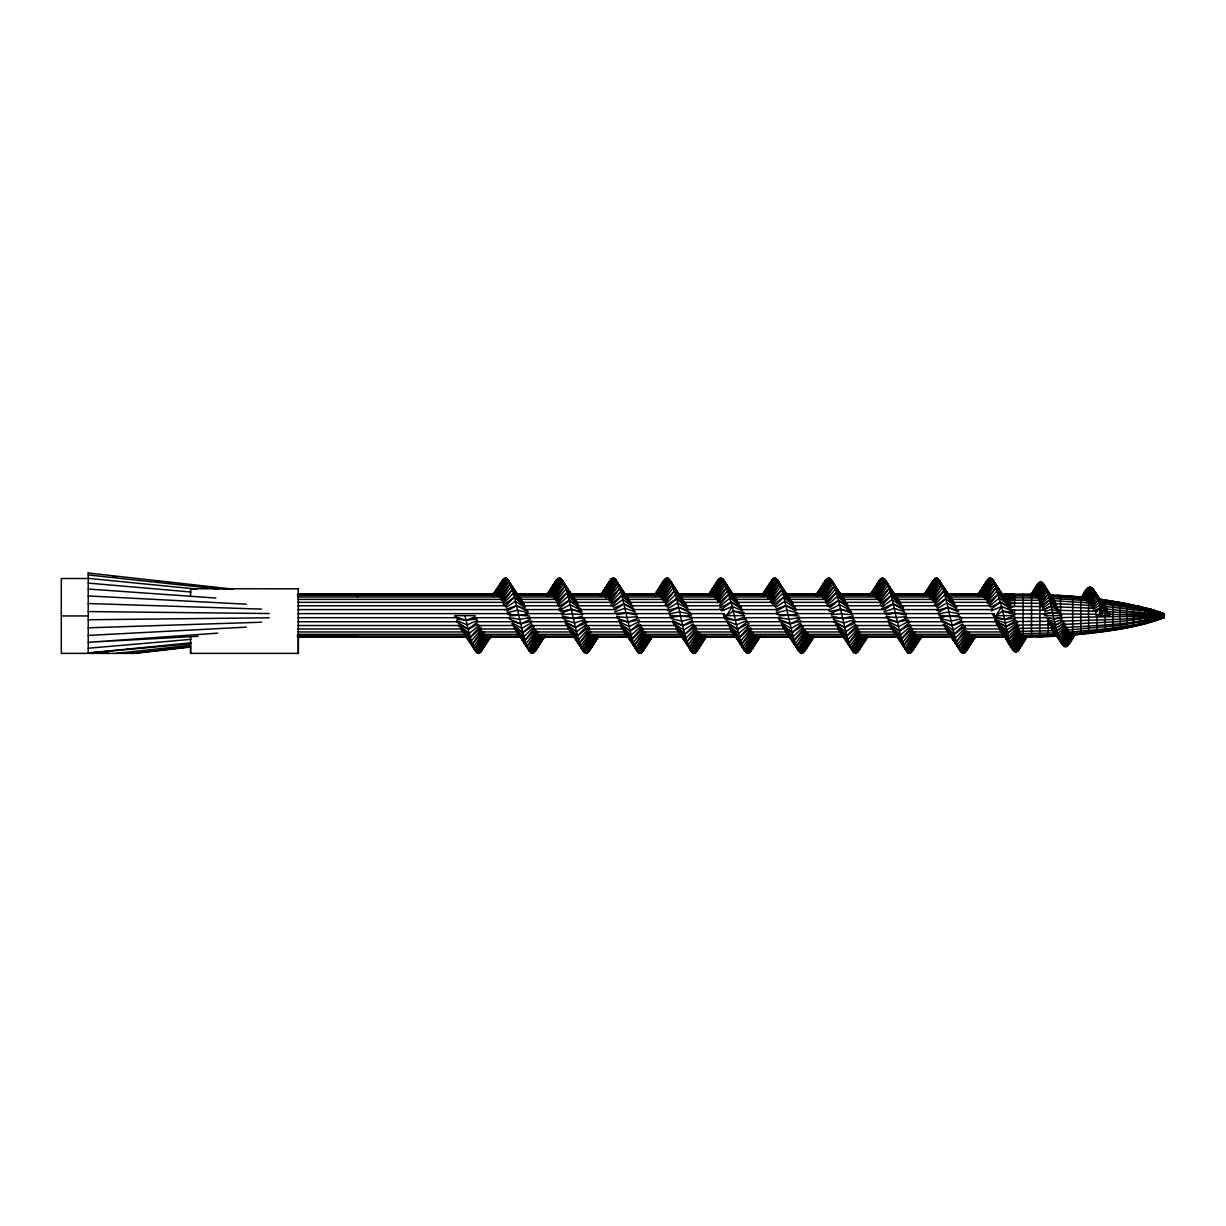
<?xml version="1.0" encoding="UTF-8"?>
<svg xmlns="http://www.w3.org/2000/svg" width="1226" height="1226" viewBox="0 0 1226 1226"><rect width="100%" height="100%" fill="white"/><g stroke="black" fill="none" stroke-linecap="round" stroke-linejoin="round"><path stroke-width="1.5" d="M298.332 636.279L298.332 653.381L190.582 653.381L190.582 636.692M1111.047 614.471L1101.975 612.985L1098.864 615.667L1100.427 607.667C1097.439 596.602 1090.757 574.044 1081.577 597.997M607.039 587.116L611.238 578.871L614.395 578.365L625.245 594.825L615.452 579.331L605.077 595.376M874.414 595.376L884.804 579.331L895.547 596.403L885.846 580.833L882.689 577.967L879.532 580.159L874.169 589.951M645.964 644.815L641.75 652.646L638.593 652.83L626.118 634.378M915.316 644.815L911.102 652.646L907.945 652.83L895.47 634.378M1032.292 593.476C1054.36 543.731 1051.387 686.07 1074.543 634.869L1071.034 639.344M499.718 585.936L502.875 579.591L506.031 578.059L518.874 596.725L508.131 579.867L497.756 595.637M950.778 636.141L962.655 653.274L965.812 651.757L971.038 642.47M1084.182 594.978L1086.512 590.089M483.933 645.964L480.776 652.017L477.619 653.197L465.803 635.329M519.839 636.401L529.172 650.853L532.329 653.381L535.486 650.853L543.808 637.351M654.5 595.499L663.848 580.48L667.005 577.967L670.162 580.48L680.537 596.541M788.149 634.807L798.524 650.853L801.681 653.381L804.838 650.853L813.574 637.367M1098.864 615.667L1101.209 610.318L1100.427 607.667L1092.274 611.544M860.591 647.021L857.449 652.462L854.292 652.968L842.461 634.961L853.235 652.017L863.61 635.957M547.179 594.871L556.527 579.867L559.684 578.013L561.799 579.591L573.216 596.97M816.531 594.871L825.88 579.867L829.037 578.013L831.136 579.591L842.568 596.97M1070.267 641.213L1068.72 644.202M1005.243 637.168C1007.42 641.428 1015.45 659.741 1019.986 647.42M733.546 596.02L723.815 580.159L720.658 577.967L718.559 579.331L708.735 594.656M735.14 635.329L744.856 651.175L748.013 653.366L751.17 650.5L759.967 636.294M1002.883 596.02L993.167 580.159L990.01 577.967L987.911 579.331L978.087 594.656M1085.792 599.437L1091.922 587.775L1099.967 600.311M1083.585 597.414L1088.826 587.453L1081.792 598.319M1071.08 633.168L1064.076 646.439L1058.038 637.076M1073.302 634.67L1067.172 646.117L1074.206 635.083L1071.263 639.65M496.653 595.56L506.031 578.059L509.939 584.419M603.958 595.468L613.352 577.967L602.61 595.422M595.376 635.865L585.997 653.366L582.84 650.5L573.109 634.961L583.882 652.017L594.258 635.957M701.839 637.367L693.303 653.274L680.43 634.532M765.989 595.56L775.368 578.059L788.226 596.725L777.483 579.867L767.108 595.637M873.31 595.468L882.689 577.967L871.947 595.422M853.388 650.178L855.334 653.366L863.87 637.459M971.191 637.367L962.655 653.274L958.747 646.914M487.733 636.509L478.676 653.366L488.438 637.459M540.344 636.233L531.287 653.09L528.345 648.339M658.99 595.1L668.063 578.243L671.971 584.587M711.601 594.825L720.658 577.967L709.915 595.468M757.086 636.509L748.013 653.366L757.791 637.459M809.681 636.233L800.624 653.09L795.751 645.167M928.343 595.1L937.4 578.243L949.889 596.541M980.953 594.825L990.01 577.967L979.267 595.468M549.57 594.84L558.642 578.059L547.899 595.56M551.685 595.3L560.742 578.519L567.577 589.568M647.665 636.049L638.593 652.83L628.831 637.03M649.765 636.493L640.708 653.274L650.47 637.367M818.922 594.84L827.979 578.059L817.236 595.56M821.022 595.3L830.094 578.519L839.856 594.303M917.002 636.049L907.945 652.83L899.148 638.608M919.117 636.493L910.044 653.274L919.822 637.367M485.634 635.804L476.577 652.462L466.8 636.784M542.444 636.432L533.387 653.09L543.149 637.229M656.891 594.901L665.948 578.243L655.205 595.698M713.701 595.529L722.773 578.871L732.535 594.549L723.815 580.159L714.099 596.02M754.971 635.804L745.914 652.462L736.152 636.784M811.796 636.432L802.723 653.09L812.501 637.229M926.243 594.901L936.357 577.967L945.215 590.932M983.053 595.529L992.11 578.871L1001.887 594.549M1034.698 594.809L1041.64 582.105L1049.333 594.809M494.86 595.008L503.932 578.519L493.189 595.882M606.395 595.821L615.452 579.331L622.701 592.173M592.955 635.512L583.882 652.017L577.538 640.769M704.475 636.325L695.418 652.83L693.303 653.274L691.357 650.102M764.212 595.008L773.269 578.519L775.368 578.059L777.33 581.247M875.732 595.821L884.804 579.331L890.229 588.955M862.292 635.512L853.235 652.017L845.986 639.175M973.827 636.325L964.755 652.83L974.532 637.03M1024.032 636.187L1015.343 651.987L1009.58 642.501M1083.523 598.196L1089.608 587.116M1033.15 594.579L1040.092 581.952L1032.415 594.564M1025.212 636.815L1016.89 651.818L1025.534 637.52M1066.405 646.638L1072.857 634.961M499.074 596.158L508.131 579.867L516.284 594.058M602.181 595.177L611.238 578.871L601.476 594.549L603.682 591.637M597.154 636.171L588.097 652.462L585.997 653.366L595.759 637.505M700.261 635.191L691.203 651.481C680.215 629.214 680.767 602.931 670.162 580.48L659.787 595.943M768.411 596.158L777.483 579.867L784.732 592.48M871.533 595.177L880.59 578.871L869.142 595.897M866.506 636.171L857.449 652.462L867.855 636.984M969.613 635.191L960.556 651.481L949.782 634.532M488.929 637.566L480.776 652.017L490.538 636.493L481.833 650.5M538.245 634.807L529.172 650.853L521.448 637.658M661.105 596.541L670.162 580.48L679.832 596.97M709.502 595.376L718.559 579.331L708.797 594.855L717.501 580.833M758.281 637.566L750.128 652.017L759.89 636.493L751.17 650.5M807.582 634.807L798.524 650.853L790.785 637.658M929.538 598.135L939.514 580.48L945.307 590.38M978.838 595.376L987.911 579.331L978.133 594.855L986.853 580.833M1035.801 596.587L1043.188 583.545L1051.739 597.185L1044.736 586.212L1037.119 597.139M1023.036 634.486L1013.795 650.745L1004.201 635.436M1087.155 598.242L1092.703 588.526L1099.845 599.866M1070.696 632.846L1063.31 645.765L1056.168 634.455M547.47 595.637L556.527 579.867L546.765 595.192L555.485 581.584M553.784 596.97L562.841 581.201L571.546 595.698M645.55 634.378L636.493 650.148L627.789 635.65L637.551 651.757L647.267 635.65M650.96 637.275L642.807 651.481L652.569 636.141M816.822 595.637L825.88 579.867L816.118 595.192L824.822 581.584M823.136 596.97L832.193 581.201L839.917 594.089M914.903 634.378L905.845 650.148L897.141 635.65L906.888 651.757L916.619 635.65M920.312 637.275L912.159 651.481L921.921 636.141M1031.158 595.928L1038.545 583.086L1031.403 594.426M494.921 595.407L504.974 578.013M549.631 595.407L559.684 578.013L561.523 581.17M532.329 653.381L541.478 637.535M589.154 651.175L597.936 636.8L588.097 652.462L597.89 636.907M656.937 595.392L667.005 577.967M639.65 653.335L648.799 637.505M694.36 653.335L703.509 637.505M764.258 595.407L774.326 578.013M818.968 595.407L829.037 578.013M801.681 653.381L810.83 637.535M926.289 595.392L936.357 577.967M918.151 637.505L909.002 653.335L907.163 650.163M963.713 653.335L972.862 637.505M1033.549 594.533L1040.874 581.86M1016.124 652.079L1025.273 636.233M1083.968 598.15L1090.374 587.07M1065.624 646.868L1072.949 634.194M486.768 637.428L477.619 653.197L475.795 650.041M602.227 595.484L612.295 578.136M587.039 653.197L596.188 637.428M711.647 595.484L721.716 578.136L728.121 589.185M757.024 635.85L746.971 653.197L744.228 648.462M871.579 595.484L881.647 578.136M856.392 653.197L865.541 637.428M980.999 595.484L991.068 578.136M479.718 652.968L488.868 637.29M604.341 595.606L614.395 578.365L618.057 584.633M595.008 635.727L584.94 652.968L582.197 648.263M709.548 595.606L719.616 578.365M749.071 652.968L758.22 637.29M873.678 595.606L883.747 578.365L886.49 583.07M863.426 637.29L854.292 652.968L848.79 643.573M978.9 595.606L988.953 578.365M484.132 632.861L474.462 649.351L475.519 651.175L485.235 635.329M543.225 637.658L535.486 650.853L544.834 636.401M715.202 598.472L724.872 581.982L735.248 597.445M753.484 632.861L743.814 649.351L744.856 651.175L754.588 635.329M812.562 637.658L804.838 650.853L814.171 636.401M984.555 598.472L994.225 581.982L993.167 580.159L983.451 596.02M497.02 595.775L507.089 578.687L512.575 588.005M547.516 595.775L557.585 578.687M641.75 652.646L650.899 637.106M701.41 637.106L692.261 652.646L687.679 644.876M766.373 595.775L776.426 578.687L784.655 592.664M816.868 595.775L826.937 578.687M911.102 652.646L920.251 637.106M971.666 635.558L961.598 652.646L953.368 638.669M1032.001 594.779L1039.326 582.35M1035.096 595.1L1042.422 582.672L1050.651 596.664M1023.725 636.003L1014.576 651.542L1009.09 642.209M1017.672 651.221L1025.901 637.229M539.946 635.911L530.23 652.247L521.479 637.551M534.444 652.247L543.179 637.551M664.906 579.086L655.19 595.422L663.848 580.48L654.515 594.932L662.791 582.411M659.389 595.422L669.105 579.086L677.855 593.782M809.298 635.911L799.582 652.247L790.831 637.551M803.781 652.247L812.532 637.551M934.243 579.086L924.527 595.422L935.3 578.243L924.557 595.698M928.741 595.422L938.457 579.086L945.261 590.518M608.862 597.353L617.552 582.856L616.509 580.833L605.813 597.936M590.488 633.98L581.783 648.477L582.84 650.5L592.556 634.961M705.256 637.259L695.418 652.83L705.18 637.03M877.234 598.962L886.904 582.856L885.846 580.833L876.13 596.388M859.824 633.98L851.135 648.477L852.177 650.5L861.893 634.961M974.593 637.259L966.87 650.148L975.16 637.52M502.875 579.591L492.484 595.392M552.068 595.698L561.799 579.591L571.515 595.698M696.46 651.757L705.211 637.259M772.211 579.591L762.495 595.698L773.269 578.519L762.526 595.882M821.42 595.698L831.136 579.591L839.887 594.089M965.812 651.757L974.563 637.259M1072.535 634.164L1064.858 646.807L1063.111 643.65M1024.951 636.187L1015.343 651.987L1013.504 648.631M1033.962 594.671L1041.64 582.105L1044.414 587.116M1037.84 597.476L1044.736 586.212L1052.904 598.288M1021.12 633.627L1012.247 648.14L1013.028 649.611L1022.745 634.057M1084.428 598.288L1091.155 587.285L1093.929 592.296M1067.984 630.578L1060.98 642.026L1053.011 631.344M600.464 596.02L610.196 580.159M869.816 596.02L879.532 580.159M858.491 651.175L867.242 636.907M992.662 614.793L995.972 615.667L1001.581 606.502L994.225 581.982L983.85 596.694M500.576 599.499L510.231 583.806L509.188 581.584L499.472 596.801M601.399 594.533L609.138 581.982L599.805 595.897M697.793 633.413L689.104 647.527L678.729 632.815M769.913 599.499L779.583 583.806L778.525 581.584L767.844 598.319M855.334 653.366L865.112 637.505M968.111 631.834L958.441 647.527L959.498 649.765L969.214 634.532M495.289 595.438L506.031 578.059L508.744 583.101M703.08 637.489L693.303 653.274L691.495 649.918M723.279 614.793L726.574 615.667L732.244 606.502L724.872 581.982L714.497 596.694M764.626 595.438L775.368 578.059L777.192 581.415M972.417 637.489L962.655 653.274L960.847 649.918M1089.01 601.997L1095.017 592.296L1104.136 604.372M541.049 637.413L531.287 653.09L528.559 648.094M657.32 595.484L668.063 578.243L670.775 583.239M810.386 637.413L800.624 653.09L797.007 646.424M926.657 595.484L937.4 578.243L939.223 581.568M1027.082 636.432L1018.438 650.27L1025.825 637.535L1021.534 643.374L1026.974 636.217M1030.974 595.024L1037.778 584.143M1036.185 597.185L1043.97 584.741M1019.22 648.998L1026.99 636.57L1020.752 645.535M1081.455 598.273L1087.278 588.94M1086.665 600.433L1093.469 589.537L1101.255 601.981M1031.097 594.901L1036.997 585.492L1030.882 594.518M1081.73 597.859L1085.73 591.484L1081.179 597.491M1067.938 645.29L1074.666 634.593M549.999 595.591L560.742 578.519L565.278 586.764M649.336 635.742L638.593 652.83L634.976 646.225M819.336 595.591L830.094 578.519L833.711 585.109M917.707 637.29L907.945 652.83L904.313 646.225M490.615 636.294L482.875 648.477L491.182 636.401M536.743 631.267L527.073 646.5L529.172 650.853L539.547 635.39M662.607 600.066L672.262 584.833L683.342 600.066M708.72 595.054L716.459 582.856L708.153 594.932M806.08 631.267L796.425 646.5L798.524 650.853L808.899 635.39M931.944 600.066L941.614 584.833L939.514 580.48L929.124 595.943M978.072 595.054L985.796 582.856L977.505 594.932M1026.882 636.539L1020.967 645.872L1027.127 636.8M1081.93 597.721L1088.06 588.066M487.32 635.589L476.577 652.462L468.409 637.796M712.03 595.744L722.773 578.871L728.213 588.649M756.657 635.589L745.914 652.462L740.473 642.685M981.367 595.744L992.11 578.871L997.55 588.649M1022.974 636.325L1013.795 650.745L1006.408 637.934M643.865 649.765L651.634 637.581M690.146 649.765L699.877 634.532M913.201 649.765L920.987 637.581M1035.035 596.326L1043.188 583.545L1050.575 596.326M1072.122 633.965L1064.076 646.439L1060.582 639.803M1084.887 598.579L1091.922 587.775L1093.669 591.055M537.448 634.67L528.13 648.922L519.824 636.263M536.544 648.922L544.834 636.263M661.887 596.664L671.22 582.411L680.537 596.664M807.842 633.091L797.467 648.922L788.134 634.67M805.88 648.922L814.187 636.263M930.197 598.242L940.557 582.411L949.889 596.664M555.623 600.158L564.956 585.936L562.841 581.201L552.466 596.296M643.711 631.191L634.394 645.397L636.493 650.148L646.868 635.037M652.155 636.463L644.907 647.527L652.171 637.229M824.975 600.158L834.293 585.936L832.193 581.201L821.818 596.296M913.063 631.191L903.731 645.397L905.845 650.148L916.22 635.037M921.508 636.463L914.259 647.527L921.523 637.229M701.578 635.696L691.203 651.481L683.955 638.853M705.824 637.52L697.517 650.148L705.824 637.229M761.821 595.392L771.169 581.201L761.821 595.652M970.931 635.696L960.556 651.481L951.483 635.696M598.503 636.984L590.196 649.351L598.503 636.57M492.469 595.652L500.775 583.331M553.524 598.732L563.899 583.331L573.232 597.185M645.811 632.616L635.436 648.018L625.076 632.616M822.876 598.732L833.236 583.331L842.568 597.185M915.148 632.616L904.788 648.018L894.428 632.616M967.912 648.018L975.176 637.229M481.68 630.516L472.362 644.217L474.462 649.351L484.837 634.639M717.654 600.817L726.972 587.116L736.933 599.912M751.032 630.516L741.715 644.217L743.814 649.351L754.189 634.639M810.049 641.934L813.16 637.351M923.837 595.499L931.086 584.833L923.347 595.499M987.007 600.817L996.324 587.116L1007.389 601.322M752.228 648.477L760.534 636.401M1019.143 632.003L1010.699 644.248L1012.247 648.14L1022.04 634.087M1086.634 601.828L1094.251 590.809L1101.147 601.828M1061.762 643.543L1069.378 632.524M483.78 632.095L473.42 647.021L464.087 633.581M600.832 594.763L608.081 584.312M715.555 599.253L725.93 584.312L735.263 597.752M752.09 633.581L742.757 647.021L733.424 633.581M870.169 594.763L877.433 584.312M861.633 645.535L867.855 636.57M984.907 599.253L995.267 584.312L1004.6 597.752M1031.051 594.625L1036.231 587.162M1038.253 598.411L1045.517 587.959L1052.766 598.411M1038.897 600.617L1046.284 589.982L1054.988 601.338M1020.814 632.907L1011.481 646.347L1002.148 632.907M1067.601 629.689L1060.214 640.233L1052.046 629.689M546.122 595.575L554.428 583.806M815.474 595.575L823.78 583.806M1089.454 602.977L1095.799 593.997L1103.952 604.479M493.496 594.717L498.675 587.407L494.185 593.307M589.001 629.812L579.683 642.976L581.783 648.477L591.744 634.761M610.333 601.522L619.666 588.357L617.552 582.856L606.487 598.104M705.839 636.616L699.617 645.397L706.268 636.555M762.848 594.717L766.986 588.863M858.338 629.812L849.02 642.976L851.135 648.477L861.096 634.761M879.686 601.522L889.003 588.357L886.904 582.856L875.839 598.104M973.107 639.543L975.176 636.616M485.052 644.416L490.599 636.692M608.617 599.284L618.609 585.384L628.601 599.284M590.733 632.049L580.726 645.964L570.734 632.049M753.285 645.964L759.951 636.692M877.954 599.284L887.961 585.384L897.953 599.284M860.07 632.049L850.078 645.964L840.086 632.049M537.586 646.5L544.237 637.367M653.994 595.499L661.749 584.833M503.426 601.721L512.345 589.66L510.231 583.806L500.269 597.077M695.924 629.612L686.989 641.673L676.323 629.076M771.644 603.223L781.682 589.66L779.583 583.806L769.621 597.077M965.26 629.612L956.341 641.673L958.441 647.527L969.521 632.785M1071.401 639.681L1074.819 635.083M501.296 599.897L511.288 586.518L521.28 599.897M546.704 595.438L552.267 588.005M648.186 641.842L651.512 637.382M698.038 631.436L688.047 644.815L678.055 631.436M770.633 599.897L780.64 586.518L790.632 599.897M816.056 595.438L820.5 589.491M916.42 643.328L920.864 637.382M967.391 631.436L957.399 644.815L947.392 631.436M700.169 632.785L689.104 647.527L679.786 633.306M762.419 594.779L766.848 588.894M968.969 645.397L975.605 636.555M1030.79 595.162L1035.464 589.093M1088.182 601.154L1095.017 592.296L1101.025 601.782M1068.965 631.697L1060.98 642.026L1054.988 632.539M533.892 628.831L524.973 640.294L527.073 646.5L538.137 632.279M665.442 602.518L674.377 591.039L686.223 604.357M709.885 594.104L714.344 588.357L708.429 595.667M757.683 638.669L755.446 641.55L759.078 637.122M803.229 628.831L794.31 640.294L796.425 646.5L806.386 633.704M934.794 602.518L943.713 591.039L941.614 584.833L931.653 597.629M978.118 595.529L980.356 592.664M536.023 630.777L526.015 643.604L516.023 630.777M540.865 640.754L544.206 636.478M600.388 595.637L603.713 591.376M661.197 599.054L672.262 584.833L681.579 598.549M663.327 600.556L673.319 587.729L683.311 600.556M805.359 630.777L795.367 643.604L785.376 630.777M869.74 595.637L871.947 592.802M863.87 641.382L867.18 637.122M925.599 593.43L928.925 589.154M932.664 600.556L942.671 587.729L952.663 600.556M1081.47 597.598L1084.964 593.123M1038.131 600.173L1046.284 589.982L1053.67 600.173M1020.032 632.647L1010.699 644.248L999.818 629.965M554.275 599.116L564.956 585.936L577.124 602.15M645.06 632.233L634.394 645.397L623.314 630.654M823.627 599.116L834.293 585.936L845.358 600.679M914.412 632.233L903.731 645.397L892.666 630.654M977.766 595.667L980.141 592.74M556.435 600.725L565.998 589.001L564.956 585.936L574.274 599.116M642.914 630.608L633.336 642.332L634.394 645.397L625.076 632.233M825.772 600.725L835.35 589.001L834.293 585.936L843.611 599.116M912.251 630.608L902.688 642.332L903.731 645.397L894.413 632.233M972.417 639.405L974.808 636.478M1039.878 601.016L1047.065 592.219L1054.237 601.016M1019.496 630.149L1009.933 641.872L1010.699 644.248L1002.255 632.647M1067.815 627.942L1059.433 638.194L1052.26 629.398M1090.588 603.223L1096.565 595.897L1103.737 604.694M557.386 604.249L567.056 592.465L565.998 589.001L576.772 602.196M641.949 627.099L632.279 638.869L633.336 642.332L623.773 630.608M826.738 604.249L836.393 592.465L835.35 589.001L844.913 600.725M911.301 627.099L901.631 638.869L902.688 642.332L893.11 630.608M1018.254 628.248L1009.151 639.236L1009.933 641.872L1000.355 630.149M1039.878 604.173L1047.832 594.687L1056.628 604.173M483.029 631.62L472.362 644.217L461.298 630.011M716.306 599.713L726.972 587.116L735.906 599.177M752.381 631.62L741.715 644.217L729.531 628.586M985.643 599.713L996.324 587.116L1005.243 599.177M1066.053 627.206L1058.666 635.926L1051.126 627.881M480.883 629.857L471.305 640.999L472.362 644.217L463.443 632.156M717.256 602.87L728.029 590.35L737.592 601.476M751.415 628.463L740.657 640.999L741.715 644.217L732.78 632.156M987.804 601.476L997.382 590.35L1006.944 601.476M479.918 626.287L470.263 637.382L471.305 640.999L461.742 629.857M719.417 605.046L729.087 593.951L738.313 603.177M749.27 626.287L739.6 637.382L740.657 640.999L729.884 628.463M988.769 605.046L998.424 593.951L1007.649 603.177M608.985 600.357L619.666 588.357L630.333 601.522M590.35 630.992L579.683 642.976L567.822 628.356M878.337 600.357L889.003 588.357L900.865 602.977M859.702 630.992L849.02 642.976L838.354 629.812M611.146 602.257L620.708 591.744L619.666 588.357L628.586 599.836M589.399 627.758L578.626 639.589L579.683 642.976L568.527 628.631M880.483 602.257L890.061 591.744L889.003 588.357L897.922 599.836M857.541 629.076L847.978 639.589L849.02 642.976L840.101 631.497M1091.753 607.131L1098.113 600.234L1106.664 607.82M1095.508 613L1100.427 607.667L1107.001 611.115M587.239 625.459L577.569 635.85L578.626 639.589L567.868 627.758M612.096 605.874L621.766 595.499L620.708 591.744L630.287 602.257M856.591 625.459L846.921 635.85L847.978 639.589L838.4 629.076M881.448 605.874L891.103 595.499L890.061 591.744L900.819 603.575M502.124 600.541L512.345 589.66L524.207 603.652M697.211 630.792L686.989 641.673L678.545 631.359M770.189 601.905L781.682 589.66L792.364 602.257M966.563 630.792L956.341 641.673L945.675 629.076M1091.063 604.51L1097.347 597.981L1104.733 606.472M503.028 603.897L513.388 593.2L512.345 589.66L520.805 599.974M696.307 627.436L685.947 638.133L675.572 627.436M772.38 603.897L782.74 593.2L781.682 589.66L790.142 599.974M965.659 627.436L955.284 638.133L956.341 641.673L947.882 631.359M1066.191 628.187L1058.666 635.926L1052.506 628.938M1040.292 602.334L1047.832 594.687L1055.218 602.977M1019.204 629.137L1009.151 639.236L999.113 628.248M535.18 630.057L524.973 640.294L514.292 628.31M664.155 601.276L674.377 591.039L682.821 600.755M804.532 630.057L794.31 640.294L782.449 626.976M933.507 601.276L943.713 591.039L954.395 603.023M505.219 606.288L514.445 597.077L513.388 593.2L523.763 603.897M694.115 625.045L684.89 634.256L676.2 626.961M774.571 606.288L783.797 597.077L782.74 593.2L793.115 603.897M963.467 625.045L954.242 634.256L955.284 638.133L944.924 627.436M534.275 626.639L523.916 636.616L524.973 640.294L516.514 630.593M665.059 604.694L675.419 594.717L687.081 605.935M803.628 626.639L793.268 636.616L794.31 640.294L785.851 630.593M934.396 604.694L944.771 594.717L943.713 591.039L952.173 600.755M1018.745 626.379L1008.385 636.355L1009.151 639.236L1000.539 629.658M1040.828 604.816L1048.613 597.338L1056.383 604.816M1065.67 625.98L1057.885 633.459L1051.402 627.222M555.991 602.855L567.056 592.465L578.549 604.694M643.359 628.478L632.279 638.869L620.785 626.639M825.328 602.855L836.393 592.465L847.886 604.694M912.696 628.478L901.631 638.869L890.137 626.639M532.084 624.141L522.858 632.616L523.916 636.616L513.541 626.639M667.25 607.192L676.476 598.717L686.621 606.395M801.436 624.141L792.211 632.616L793.268 636.616L782.893 626.639M936.587 607.192L945.828 598.717L944.771 594.717L955.131 604.694M1017.013 624.601L1007.603 633.26L1008.385 636.355L996.723 625.122M1042.667 606.18L1049.379 600.158L1056.797 606.18M558.213 605.092L568.098 596.28L567.056 592.465L576.726 602.855M641.121 626.241L631.237 635.053L632.279 638.869L623.835 629.781M827.55 605.092L837.45 596.28L836.393 592.465L844.852 601.552M910.474 626.241L900.574 635.053L901.631 638.869L893.172 629.781M1065.179 623.636L1057.118 630.808L1048.215 623.636M481.328 627.727L470.263 637.382L461.037 628.172M719.401 602.395L729.087 593.951L739.293 604.188M750.664 627.727L739.6 637.382L730.374 628.172M987.359 603.606L998.424 593.951L1009.918 605.475M1092.167 608.418L1098.879 602.61L1107.783 609.583M1090.987 606.364L1098.113 600.234L1104.473 606.916M559.01 608.893L569.155 600.388L568.098 596.28L577.998 605.092M638.884 623.651L630.179 630.946L631.237 635.053L621.337 626.241M829.803 607.682L838.507 600.388L837.45 596.28L847.35 605.092M909.677 622.44L899.532 630.946L900.574 635.053L889.264 624.984M479.105 625.367L469.206 633.444L470.263 637.382L458.769 625.873M720.244 605.966L730.129 597.89L741.439 607.131M748.442 625.367L738.558 633.444L739.6 637.382L729.393 627.145M989.581 605.966L999.481 597.89L1009.381 605.966M1163.198 615.973L1164.7 615.667L1163.566 615.667L1163.198 614.87L1164.256 615.069L1163.198 614.502L1164.256 614.808L1163.198 614.165M610.701 604.387L621.766 595.499L630.992 603.989M588.649 626.946L577.569 635.85L568.343 627.36M880.038 604.387L891.103 595.499L900.344 603.989M857.985 626.946L846.921 635.85L837.695 627.36M476.853 622.67L468.148 629.245L469.206 633.444L459.306 625.367M721.041 609.766L731.186 602.104L740.856 607.759M747.645 621.567L737.5 629.245L738.558 633.444L728.658 625.367M991.834 608.663L1000.539 602.104L1010.193 607.759M1064.536 625.199L1057.118 630.808L1050.406 625.199M1041.962 605.675L1049.379 600.158L1056.766 606.226M586.411 624.463L576.526 631.788L577.569 635.85L566.504 625.459M612.923 606.87L622.823 599.545L621.766 595.499L632.831 605.874M855.763 624.463L845.863 631.788L846.921 635.85L835.856 625.459M882.26 606.87L892.16 599.545L891.103 595.499L903.562 607.176M503.886 604.832L514.445 597.077L524.59 605.598M695.464 626.517L684.89 634.256L673.825 624.616M773.223 604.832L783.797 597.077L792.486 604.387M964.801 626.517L954.242 634.256L944.097 625.735M1017.994 625.704L1007.603 633.26L997.259 624.938M995.972 615.667L1002.638 611.054L1013.504 612.556M726.574 615.667L733.286 611.054L744.167 612.556M585.614 620.693L575.469 627.497L565.799 622.685M615.176 609.674L623.865 603.836L633.535 608.648M854.966 620.693L844.821 627.497L833.542 621.873M884.513 609.674L893.218 603.836L902.888 608.648M506.169 607.422L515.502 601.246L524.835 607.422M693.165 623.911L683.832 630.103L672.951 622.885M775.522 607.422L784.839 601.246L795.735 608.448M962.517 623.911L953.184 630.103L943.851 623.911M1017.718 622.762L1006.837 629.98L995.956 622.762M1042.376 608.265L1050.161 603.1L1057.931 608.265M1064.122 622.823L1056.337 627.988L1048.567 622.823M1093.439 609.215L1099.661 605.092L1107.43 610.257M533.433 625.643L522.858 632.616L512.713 624.938M665.902 605.69L676.476 598.717L687.541 607.606M802.769 625.643L792.211 632.616L783.506 626.042M935.254 605.69L945.828 598.717L955.973 606.395M1067.494 632.279C1099.86 629.444 1133.422 627.513 1164.256 616.893L1163.198 616.816M1015.91 620.678L1006.056 626.547L996.217 621.965M558.596 606.594L569.155 600.388L577.86 606.226M640.754 624.754L630.179 630.946L621.475 625.107M827.933 606.594L838.507 600.388L847.197 606.226M910.09 624.754L899.532 630.946L889.371 624.126M506.89 611.268L516.544 605.613L526.215 609.567M531.149 622.931L521.816 628.371L512.483 622.931M668.201 608.403L677.534 602.962L688.414 609.322M692.46 620.08L682.79 625.72L673.12 621.766M776.227 611.268L785.897 605.613L795.567 609.567M800.486 622.931L791.153 628.371L781.82 622.931M937.538 608.403L946.87 602.962L956.203 608.403M961.797 620.08L952.127 625.72L942.472 621.766M1044.353 609.889L1050.927 606.165L1059.141 610.196M1062.13 621.337L1055.571 625.03L1048.996 621.766M1062.314 624.524L1120.181 621.49L1164.256 616.126L1120.181 619.268L1060.597 621.168M478.109 624.141L468.148 629.245L458.493 623.574M719.57 608.05L731.186 602.104L741.745 609.061M749.117 623.298L737.5 629.245L727.83 623.574M990.577 607.192L1000.539 602.104L1011.098 609.061M559.317 610.196L570.213 604.725L581.093 610.196M640.018 621.138L629.122 626.609L618.241 621.138M828.669 610.196L839.549 604.725L850.446 610.196M909.355 621.138L898.474 626.609L887.593 621.138M530.429 619.13L520.759 623.927L511.702 621.03M668.921 612.218L678.576 607.406L687.648 610.303M799.766 619.13L790.111 623.927L779.23 620.463M938.258 612.218L947.928 607.406L958.793 610.885M1161.88 618.088L1164.256 617.153L1120.181 625.337L1065.777 630.179M1163.198 617.444L1161.88 617.552L1164.256 616.77L1151.03 621.766M1048.169 594.763L1072.673 596.219L1072.673 635.129C1103.461 631.742 1135.245 628.831 1164.256 617.352C1133.789 627.957 1101.163 630.976 1069.225 633.827L1062.528 644.799L1055.724 633.919M1148.088 622.716L1164.256 617.352C1135.184 628.647 1103.461 631.635 1072.673 634.945M1063.724 621.352L1055.571 625.03L1047.402 620.877M1042.759 609.782L1050.927 606.165L1059.095 610.364M1163.198 616.28L1164.256 615.835L1060.597 617.582L1060.597 595.376M613.904 608.173L623.865 603.836L634.44 610.027M587.085 622.44L575.469 627.497L564.91 621.306M881.586 608.893L893.218 603.836L903.777 610.027M854.783 623.16L844.821 627.497L834.247 621.306M477.466 620.463L467.106 624.831L456.731 620.463M721.869 610.87L732.244 606.502L742.604 610.87M746.818 620.463L736.443 624.831L726.083 620.463M991.221 610.87L1001.581 606.502L1011.956 610.87M1015.864 622.425L1006.056 626.547L994.638 620.387M561.6 613.169L571.255 609.215L582.135 611.713M637.75 618.165L628.08 622.118L619.023 620.034M830.937 613.169L840.607 609.215L851.488 611.713M907.087 618.165L897.417 622.118L888.36 620.034M1163.198 617.659L1164.256 617.26L1163.198 617.889L1163.198 613.398L1153.727 610.012L1127.092 603.698L1098.665 599.008M475.014 616.985L466.049 620.279L456.991 619.038M744.366 616.985L735.401 620.279L724.52 618.793M504.928 609.766L516.544 605.613L528.176 611.544M692.751 622.164L682.79 625.72L672.829 620.647M775.935 609.169L785.897 605.613L795.858 610.701M963.759 621.567L952.127 625.72L940.511 619.789M1163.198 615.881L1164.256 615.529L1108.227 614.364M1011.052 611.238L1014.561 610.042L1044.858 610.165M1013.856 616.203L1004.523 619.36L995.282 618.348M584.787 619.528L574.412 623.023L564.052 619.528M614.548 611.82L624.923 608.311L635.283 611.82M854.139 619.528L843.764 623.023L833.404 619.528M883.9 611.82L894.26 608.311L904.635 611.82M1015.649 619.498L1005.289 622.992L994.93 619.498M1044.797 611.636L1051.693 609.291L1060.337 612.218M1061.701 619.636L1054.789 621.98L1047.878 619.636M1158.355 619.36L1160.271 618.762M1007.527 608.54L1014.561 606.41L1043.203 606.594M531.823 620.846L520.759 623.927L509.142 618.885M667.511 610.502L678.576 607.406L690.207 612.448M801.176 620.846L790.111 623.927L778.479 618.885M936.863 610.502L947.928 607.406L957.889 611.728M1158.355 618.946L1160.271 618.41M1153.727 620.632L1156.179 619.988M1007.527 604.893L1014.561 603.085L1043.203 603.345M507.242 612.77L517.602 610.134L527.977 612.77M692.108 618.563L681.733 621.199L671.373 618.563M776.579 612.77L786.954 610.134L797.314 612.77M961.445 618.563L951.085 621.199L940.71 618.563M1163.198 616.663L1164.256 616.402C1131.721 624.586 1097.454 625.459 1064.045 627.559M1163.198 615.483L1164.256 615.222L1106.68 611.605M1144.9 623.513L1105.132 631.053L1069.225 634.915M582.427 616.371L573.37 618.44L562.489 617.935M616.908 614.962L625.965 612.893L635.037 613.322M853.587 615.973L842.706 618.44L833.649 618.027M886.26 614.962L895.317 612.893L906.198 613.398M1141.283 624.111L1144.9 623.283M1045.088 614.073L1052.475 612.479L1059.862 613.506M1061.409 617.26L1054.023 618.854L1046.636 617.781M1135.015 625.459L1139.475 624.509M1005.764 601.981L1014.561 600.158L1039.893 600.388L1039.893 636.861L1023.066 637.137M560.19 611.437L571.255 609.215L581.216 612.77M639.144 619.896L628.08 622.118L618.119 618.563M829.542 611.437L840.607 609.215L852.223 613.368M908.497 619.896L897.417 622.118L887.455 618.563M1128.702 626.716L1133.529 625.766M1121.913 627.957L1127.092 627.022M530.076 617.597L519.701 619.36L509.342 617.597M669.258 613.736L679.633 611.973L689.993 613.736M799.413 617.597L789.054 619.36L778.679 617.597M938.61 613.736L948.97 611.973L959.345 613.736M1116.518 628.877L1120.181 628.264M1034.867 594.38L1004.017 594.15L1004.017 599.391L1014.561 597.752L1039.893 598.012M1108.227 630.164L1112.856 629.474M509.587 615.988L527.716 614.333M691.556 615.115L669.81 617.092M778.939 615.988L797.069 614.333M959.084 615.36L939.162 617.092M1100.274 631.252L1103.507 630.838M1063.095 617.674L1054.023 618.854L1046.759 617.429M1043.403 613.628L1052.475 612.479L1061.547 614.257M1163.198 615.069L1164.256 614.946L1105.132 608.893M477.113 618.946L466.049 620.279L454.647 616.693M746.465 618.946L735.401 620.279L723.999 616.693M1090.297 632.463L1093.669 632.08M189.815 647.113L134.998 653.381L61.3 653.381L61.3 578.503L88.241 578.503M131.979 653.381L190.275 646.776M125.803 653.381L131.458 652.753M159.763 649.611L163.548 649.182M171.088 648.339L174.874 647.926M182.413 647.083L186.183 646.669M116.163 653.381L189.861 645.412M102.586 653.381L108.271 652.784M1038.223 596.173L1014.561 595.913L1004.017 597.001L1014.561 597.752M191.072 642.807L88.241 652.998L191.072 643.742M1015.404 618.272L1004.523 619.36L993.857 616.203M88.241 648.232L191.072 639.359M561.952 614.701L572.312 613.812L582.687 614.701M637.397 616.632L627.022 617.521L616.663 616.632M831.289 614.701L841.664 613.812L852.024 614.701M906.734 616.632L896.375 617.521L886 616.632M217.738 633.152L88.241 642.301L198.091 636.279M1036.537 594.947L1004.017 595.3L1014.561 595.913M88.241 635.42L246.303 627.145M1057.042 635.957L1036.537 636.723M1039.893 636.861L1057.042 636.156M1057.042 635.666L1023.066 636.631L1023.066 594.212M1057.042 634.547L1023.066 635.466M614.9 613.337L625.965 612.893L637.045 615.1M584.434 617.996L573.37 618.44L562.29 616.249M884.252 613.337L895.317 612.893L906.382 615.1M853.786 617.996L842.706 618.44L831.642 616.249M1055.264 632.907L1019.664 633.673M1031.526 594.472L1004.017 594.733L1019.664 595.223M1053.486 630.7L1017.963 631.313M88.241 627.804L261.536 622.226M1043.203 635.666L1036.537 635.834M1051.724 627.957L1016.262 628.417M1051.724 624.77L1016.262 625.107M88.241 619.758L269.153 617.797M1048.169 621.337L1014.561 621.505L1014.561 610.042L1009.289 609.812M1163.198 614.686L1164.256 614.686L1144.9 610.977L1105.132 606.456L1105.132 599.912L1098.665 599.146M298.332 588.786L190.582 588.756L190.582 596.127M495.289 594.15L298.332 594.15L357.578 594.15M516.315 594.15L550.75 594.15M569.875 594.15L604.295 594.15M625.337 594.15L657.841 594.15M678.882 594.15L711.402 594.15M732.428 594.15L764.947 594.15M785.989 594.15L820.409 594.15M839.534 594.15L873.954 594.15M894.995 594.15L927.515 594.15M946.641 594.15L981.061 594.15M297.443 594.334L499.105 594.334M516.315 594.334L552.65 594.334M569.875 594.334L608.127 594.334M625.337 594.334L659.757 594.334M678.882 594.334L715.218 594.334M732.428 594.334L768.779 594.334M785.989 594.334L822.324 594.334M839.534 594.334L877.785 594.334M894.995 594.334L929.431 594.334M946.641 594.334L982.976 594.334M297.826 594.733L494.952 594.733M515.993 594.733L548.528 594.733M571.5 594.733L602.119 594.733M625.091 594.733L655.711 594.733M678.668 594.733L711.203 594.733M732.259 594.733L764.794 594.733M785.835 594.733L818.37 594.733M841.342 594.733L871.962 594.733M894.934 594.733L925.553 594.733M946.595 594.733L979.13 594.733M298.332 595.3L501.02 595.3M518.23 595.3L554.566 595.3M571.776 595.3L608.127 595.3M625.337 595.3L663.588 595.3M678.882 595.3L717.133 595.3M734.343 595.3L768.779 595.3M785.989 595.3L824.24 595.3M839.534 595.3L877.785 595.3M894.995 595.3L931.331 595.3M948.556 595.3L984.892 595.3M297.443 597.001L502.936 597.001M518.23 597.001L554.566 597.001M571.776 597.001L610.027 597.001M625.337 597.001L663.588 597.001M678.882 597.001L717.133 597.001M734.343 597.001L770.679 597.001M787.904 597.001L824.24 597.001M841.45 597.001L877.785 597.001M894.995 597.001L933.247 597.001M950.457 597.001L986.792 597.001M297.826 599.391L502.599 599.391M517.908 599.391L558.106 599.391M575.331 599.391L611.682 599.391M626.992 599.391L665.274 599.391M682.499 599.391L718.865 599.391M734.175 599.391L772.441 599.391M789.667 599.391L826.033 599.391M843.258 599.391L881.525 599.391M896.834 599.391L933.201 599.391M950.426 599.391L988.708 599.391M297.826 602.349L504.514 602.349M521.74 602.349L558.106 602.349M575.331 602.349L611.682 602.349M628.907 602.349L667.189 602.349M684.414 602.349L720.765 602.349M736.09 602.349L774.357 602.349M789.667 602.349L827.948 602.349M843.258 602.349L881.525 602.349M898.75 602.349L935.116 602.349M952.341 602.349L988.708 602.349M297.826 605.797L506.43 605.797M523.655 605.797L560.021 605.797M577.247 605.797L613.598 605.797M630.823 605.797L667.189 605.797M684.414 605.797L720.765 605.797M737.991 605.797L776.273 605.797M793.498 605.797L829.864 605.797M847.089 605.797L883.44 605.797M900.666 605.797L937.032 605.797M954.257 605.797L990.608 605.797M297.826 609.598L508.346 609.598M523.655 609.598L561.937 609.598M579.147 609.598L615.513 609.598M632.739 609.598L669.105 609.598M686.33 609.598L724.597 609.598M741.822 609.598L776.273 609.598M793.498 609.598L829.864 609.598M847.089 609.598L885.356 609.598M902.581 609.598L938.947 609.598M956.173 609.598L992.524 609.598M297.826 613.628L510.261 613.628M525.571 613.628L563.837 613.628M581.063 613.628L617.429 613.628M634.654 613.628L671.02 613.628M688.246 613.628L724.597 613.628M741.822 613.628L778.188 613.628M795.413 613.628L833.68 613.628M850.905 613.628L887.272 613.628M904.497 613.628L940.863 613.628M958.088 613.628L994.439 613.628M1014.561 613.843L1046.514 613.889M454.785 615.667L475.198 615.667M723.646 615.667L744.55 615.667M993.382 615.667L1013.733 615.667M1044.613 615.667L1061.885 615.667M1095.952 615.667L1109.668 615.667M61.3 615.942L88.241 615.942M297.826 617.72L458.585 617.72M473.895 617.72L510.261 617.72M527.486 617.72L565.753 617.72M581.063 617.72L619.345 617.72M636.57 617.72L672.936 617.72M690.146 617.72L726.512 617.72M743.738 617.72L780.104 617.72M797.329 617.72L833.68 617.72M850.905 617.72L889.187 617.72M904.497 617.72L942.763 617.72M959.989 617.72L996.355 617.72M1014.561 617.705L1048.169 617.643L1048.169 636.585M297.826 621.735L458.585 621.735M475.811 621.735L512.177 621.735M529.402 621.735L567.669 621.735M582.978 621.735L621.26 621.735M638.485 621.735L674.836 621.735M690.146 621.735L728.428 621.735M745.653 621.735L782.019 621.735M799.245 621.735L835.596 621.735M852.821 621.735L889.187 621.735M906.412 621.735L944.679 621.735M959.989 621.735L998.27 621.735M297.826 625.536L460.501 625.536M477.726 625.536L514.092 625.536M531.302 625.536L567.669 625.536M584.894 625.536L621.26 625.536M638.485 625.536L676.752 625.536M692.062 625.536L730.344 625.536M747.569 625.536L783.935 625.536M799.245 625.536L837.511 625.536M854.737 625.536L891.103 625.536M908.328 625.536L944.679 625.536M961.904 625.536L998.27 625.536M297.826 628.984L462.417 628.984M479.642 628.984L515.993 628.984M533.218 628.984L569.584 628.984M586.81 628.984L625.091 628.984M640.401 628.984L676.752 628.984M693.977 628.984L732.259 628.984M747.569 628.984L785.835 628.984M803.061 628.984L839.427 628.984M856.652 628.984L893.018 628.984M910.244 628.984L946.595 628.984M963.82 628.984L1000.186 628.984M297.826 631.957L464.332 631.957M479.642 631.957L517.908 631.957M533.218 631.957L571.5 631.957M588.725 631.957L625.091 631.957M642.301 631.957L680.583 631.957M695.893 631.957L732.259 631.957M749.484 631.957L785.835 631.957M803.061 631.957L841.342 631.957M856.652 631.957L894.934 631.957M912.144 631.957L948.51 631.957M965.736 631.957L1002.102 631.957M297.826 634.332L464.332 634.332M481.557 634.332L519.824 634.332M537.049 634.332L573.416 634.332M588.725 634.332L626.992 634.332M644.217 634.332L680.583 634.332M697.809 634.332L734.175 634.332M751.4 634.332L787.751 634.332M804.976 634.332L845.174 634.332M858.568 634.332L894.934 634.332M912.144 634.332L950.426 634.332M967.651 634.332L1004.017 634.332L1004.017 637.198L971.482 637.198M297.443 636.033L466.6 636.033M483.81 636.033L520.146 636.033M537.356 636.033L573.691 636.033M590.901 636.033L629.153 636.033M646.378 636.033L682.713 636.033M699.923 636.033L736.259 636.033M753.469 636.033L789.805 636.033M807.03 636.033L843.365 636.033M860.575 636.033L898.827 636.033M914.121 636.033L952.372 636.033M969.582 636.033L1004.017 636.033M297.443 636.999L468.501 636.999M485.726 636.999L522.061 636.999M539.271 636.999L575.607 636.999M594.733 636.999L629.153 636.999M648.278 636.999L682.713 636.999M699.923 636.999L738.175 636.999M755.385 636.999L791.72 636.999M808.93 636.999L843.365 636.999M862.491 636.999L898.827 636.999M916.037 636.999L952.372 636.999M969.582 636.999L1004.017 636.999M297.826 637.198L468.148 637.198M487.289 637.198L521.74 637.198M540.881 637.198L575.331 637.198M594.457 637.198L628.907 637.198M648.048 637.198L684.414 637.198M703.555 637.198L737.991 637.198M757.132 637.198L791.582 637.198M810.723 637.198L843.258 637.198M864.299 637.198L898.75 637.198M917.891 637.198L952.341 637.198M1060.597 613.935L1097.04 614.226L1097.04 632.555M297.443 594.595L357.578 595.3L357.578 597.001M88.241 611.575L269.153 613.536M297.443 636.279L357.578 636.999L357.578 636.033L297.443 634.761M1057.042 610.303L1097.04 611.253M1004.017 594.15L1014.561 594.334M1057.042 606.855L1093.669 608.234M1055.264 603.636L1093.669 605.552M88.241 603.529L261.536 609.107M1014.561 594.702L1004.017 594.334L1014.561 594.166L1014.561 606.41L1007.527 605.996M1053.486 600.771L1091.983 603.054M961.092 617.03L938.963 615.268M776.932 614.303L799.076 616.065M691.755 617.03L669.611 615.268M507.579 614.303L529.724 616.065M1051.724 598.395L1088.611 600.755L1088.611 633.581M1051.724 596.618L1088.611 599.223M1057.042 596.188L1060.597 596.342M1048.169 594.932L1053.486 595.192M1057.042 595.361L1083.907 597.414M1049.946 595.376L1088.611 598.211M88.241 595.928L246.303 604.203M1005.764 602.472L1014.561 603.085M88.241 589.032L215.837 598.043M1004.017 599.391L1014.561 600.158M1074.298 597.292L1079.141 597.706M88.241 583.101L191.072 591.989M1072.673 596.219L1085.47 597.43M88.241 578.35L196.788 589.093M88.241 574.948L219.638 589.139M1105.132 604.311L1139.475 608.954L1161.88 613.582M112.746 576.511L116.516 576.925M156.116 581.323L159.886 581.752M167.426 582.58L171.196 583.009M178.735 583.837L182.505 584.266M190.045 585.093L193.815 585.522M199.47 586.151L203.24 586.564M210.78 587.407L214.565 587.821M222.105 588.649L225.875 589.078M88.241 573.017L233.415 589.2M1101.898 602.165L1139.475 607.897L1164.256 614.349L1151.03 609.399L1121.913 602.824M1100.274 600.571L1139.475 607.1L1164.256 614.027L1139.475 606.426L1098.665 599.437M1106.68 600.909L1109.76 601.368M1106.68 600.28L1112.856 601.23M1114.695 602.119L1118.357 602.732M1114.695 601.552L1120.181 602.502L1120.181 628.953M1127.092 604.28L1130.311 604.908M1133.529 605.537L1153.727 610.287L1164.256 614.073L1160.271 612.556M1148.088 609.307L1151.03 610.012M1160.271 613.352L1161.88 613.766M1160.271 612.908L1161.88 613.414M1102.756 615.667L1101.209 610.318L1109.76 612.985M1001.581 606.502L1002.638 611.054L1014.086 614.64M732.244 606.502L733.286 611.054L743.063 614.134M1101.209 610.318L1106.465 612.218M1163.198 613.506L1164.256 614.18L1161.88 613.123L1164.256 614.272L1163.198 613.782M726.926 622.272L737.5 629.245L733.286 611.054M456.072 621.275L468.148 629.245L464.991 615.667M888.957 623.222L899.532 630.946L892.16 599.545L903.47 607.927M849.066 608.127L838.507 600.388L845.863 631.788L835.979 624.463M619.62 623.222L630.179 630.946L622.823 599.545L632.708 606.87M581.231 609.23L569.155 600.388L576.526 631.788L565.217 623.421M956.893 607.606L945.828 598.717L954.242 634.256L943.177 624.616M781.146 623.743L792.211 632.616L783.797 597.077L794.862 606.732M511.794 623.743L522.858 632.616L514.445 597.077L525.51 606.732M996.723 624.203L1007.603 633.26L1002.638 611.054M685.242 603.529L687.663 606.303M952.679 600.066L941.614 584.833L949.905 597.031M785.345 631.267L796.425 646.5L787.092 632.785M517.111 632.785L527.073 646.5L517.755 632.785M948.066 632.815L958.441 647.527L950.165 634.884M789.958 598.518L779.583 583.806L788.9 598.027M521.648 599.989L510.231 583.806L519.563 598.027M898.321 599.468L886.904 582.856L895.608 596.572M840.745 633.382L851.135 648.477L843.396 636.294M627.927 597.951L617.552 582.856L625.291 595.054M571.408 633.382L581.783 648.477L574.044 636.294M1002.056 633.014L1012.247 648.14L1003.389 634.087M1004.6 597.445L994.225 581.982L1002.914 596.112M733.439 633.903L743.814 649.351L735.11 635.221M464.087 633.903L474.462 649.351L465.773 635.221M569.523 592.725L571.485 595.882M779.276 584.419L782.219 589.2M790.862 637.229L793.789 641.98M674.898 589.354L676.844 592.526M523.471 640.401L526.398 645.167M684.031 638.669L685.855 641.78M947.238 593.675L949.169 596.97M993.811 582.871L995.635 586.028M472.133 643.742L473.956 646.884M1161.88 612.785L1161.88 618.563M1160.271 612.142L1160.271 619.191M1158.355 611.467L1158.355 619.881M1156.179 610.747L1156.179 620.586M1153.727 610.012L1153.727 621.337M1151.03 609.245L1151.03 622.103M1148.088 608.448L1148.088 622.885M1144.9 607.652L1144.9 623.697M1139.475 606.349L1139.475 624.999M1133.529 605.031L1133.529 626.317M1127.092 603.698L1127.092 627.651M1112.856 601.123L1112.856 630.225M1105.132 614.333L1105.132 631.436M1080.75 596.939L1080.75 634.409M1031.526 594.303L1031.526 637.045M298.316 588.756L298.332 653.381M190.582 645.78L190.582 653.381M88.241 572.619L88.241 653.381M933.201 580.48L923.852 595.085L933.201 580.48M1164.256 617.322L1163.198 617.95L1164.256 617.337M1164.256 617.26L1163.198 617.827L1164.256 617.23M1164.256 614.027L1163.198 613.444L1164.256 613.996"/></g></svg>
